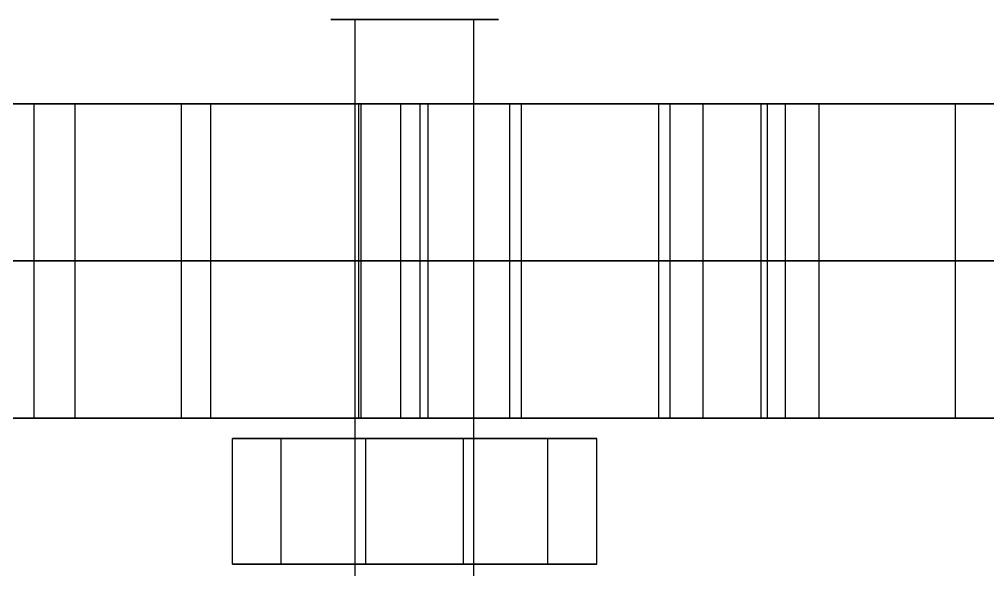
# Model space of a CAD drawing. Header units: millimetres. Extents: x -170 to 170, y -1654 to 210.
# Drawn here: x -109.69 to -63.49, y -35.26 to -9 of the extents above; entities that cross this region are included whole.
import ezdxf

# ---------------------------------------------------------------- set-up
doc = ezdxf.new("R2010")
doc.units = ezdxf.units.MM
doc.header["$MEASUREMENT"] = 0
doc.layers.add('V1', color=7, linetype='Continuous', true_color=0x000000)

msp = doc.modelspace()

# ---------------------------------------------------------------- linework, layer by layer
at = {"layer": 'V1'}
for p, q in [((-93.662, -9, 343.005), (-88.005, -9, 348.662)), ((-88.005, -9, 343.005), (-93.662, -9, 348.662)), ((-88.005, -9, 161.338), (-93.662, -9, 166.995)), ((-88.005, -9, 166.995), (-93.662, -9, 161.338)), ((-90.813, -13.028, 204), (-115.128, -13.028, 204)), ((-153, -28.028, 25), (153, -28.028, 25)), ((-90.813, -28.028, 204), (-115.128, -28.028, 204))]:
    msp.add_line(p, q, dxfattribs=at)
for points, weights, knots in [([(-88.005, -9, 348.662), (-90.833, -9, 351.49), (-93.662, -9, 348.662), (-96.49, -9, 345.833), (-93.662, -9, 343.005), (-90.833, -9, 340.176), (-88.005, -9, 343.005), (-85.176, -9, 345.833), (-88.005, -9, 348.662)], [1, 0.707106781187, 1, 0.707106781187, 1, 0.707106781187, 1, 0.707106781187, 1], [-25.132741, -25.132741, -25.132741, -18.849556, -18.849556, -12.566371, -12.566371, -6.283185, -6.283185, 0, 0, 0]), ([(-93.662, -9, 166.995), (-96.49, -9, 164.167), (-93.662, -9, 161.338), (-90.833, -9, 158.51), (-88.005, -9, 161.338), (-85.176, -9, 164.167), (-88.005, -9, 166.995), (-90.833, -9, 169.824), (-93.662, -9, 166.995)], [1, 0.707106781187, 1, 0.707106781187, 1, 0.707106781187, 1, 0.707106781187, 1], [-25.132741, -25.132741, -25.132741, -18.849556, -18.849556, -12.566371, -12.566371, -6.283185, -6.283185, 0, 0, 0]), ([(153, -13.028, 255), (153, -13.028, 408), (0, -13.028, 408), (-153, -13.028, 408), (-153, -13.028, 255)], [1, 0.707106781187, 1, 0.707106781187, 1], [-1296.663676, -1296.663676, -1296.663676, -1056.331838, -1056.331838, -816, -816, -816]), ([(-107.053, -13.028, 275.508), (-106.159, -13.028, 280.175), (-101.977, -13.028, 282.429), (-97.795, -13.028, 284.684), (-93.405, -13.028, 282.866)], [1, 0.903232105356, 1, 0.903232128428, 0.999999953857], [27.506203, 27.506203, 27.506203, 36.377286, 36.377286, 45.248368, 45.248368, 45.248368]), ([(-93.405, -13.028, 227.134), (-97.795, -13.028, 225.316), (-101.977, -13.028, 227.571), (-106.159, -13.028, 229.825), (-107.053, -13.028, 234.492)], [1, 0.903232105356, 1, 0.903232105356, 1], [-31.498725, -31.498725, -31.498725, -22.627643, -22.627643, -13.75656, -13.75656, -13.75656]), ([(-88.005, -13.028, 348.662), (-85.176, -13.028, 345.833), (-88.005, -13.028, 343.005), (-90.833, -13.028, 340.176), (-93.662, -13.028, 343.005), (-96.49, -13.028, 345.833), (-93.662, -13.028, 348.662), (-90.833, -13.028, 351.49), (-88.005, -13.028, 348.662)], [0.999999860338, 0.707106851018, 1, 0.707106781187, 1, 0.707106781187, 1, 0.707106781187, 1], [0, 0, 0, 6.283184, 6.283184, 12.56637, 12.56637, 18.849556, 18.849556, 25.132741, 25.132741, 25.132741]), ([(-93.662, -13.028, 166.995), (-90.833, -13.028, 169.824), (-88.005, -13.028, 166.995), (-85.176, -13.028, 164.167), (-88.005, -13.028, 161.338), (-90.833, -13.028, 158.51), (-93.662, -13.028, 161.338), (-96.49, -13.028, 164.167), (-93.662, -13.028, 166.995)], [0.999999860338, 0.707106851018, 1, 0.707106781187, 1, 0.707106781187, 1, 0.707106781187, 1], [0, 0, 0, 6.283184, 6.283184, 12.56637, 12.56637, 18.849556, 18.849556, 25.132741, 25.132741, 25.132741]), ([(-90.2, -13.028, 193.804), (-92.867, -13.028, 197.735), (-91.504, -13.028, 202.287), (-90.141, -13.028, 206.838), (-85.751, -13.028, 208.657)], [0.999999953857, 0.903232128428, 1, 0.903232105356, 1], [27.506203, 27.506203, 27.506203, 36.377284, 36.377284, 45.248368, 45.248368, 45.248368]), ([(-85.751, -13.028, 301.343), (-90.141, -13.028, 303.162), (-91.504, -13.028, 307.713), (-92.867, -13.028, 312.265), (-90.2, -13.028, 316.196)], [1, 0.903232105356, 1, 0.903232128428, 0.999999953857], [-31.498725, -31.498725, -31.498725, -22.627642, -22.627642, -13.75656, -13.75656, -13.75656]), ([(153, -20.528, 255), (153, -20.528, 408), (0, -20.528, 408), (-153, -20.528, 408), (-153, -20.528, 255)], [1, 0.707106781187, 1, 0.707106781187, 1], [-1296.663676, -1296.663676, -1296.663676, -1056.331838, -1056.331838, -816, -816, -816]), ([(153, -28.028, 255), (153, -28.028, 408), (0, -28.028, 408), (-153, -28.028, 408), (-153, -28.028, 255)], [1, 0.707106781187, 1, 0.707106781187, 1], [-1296.663676, -1296.663676, -1296.663676, -1056.331838, -1056.331838, -816, -816, -816]), ([(-107.053, -28.028, 275.508), (-106.159, -28.028, 280.175), (-101.977, -28.028, 282.429), (-97.795, -28.028, 284.684), (-93.405, -28.028, 282.866)], [1, 0.903232105356, 1, 0.903232128428, 0.999999953857], [27.506203, 27.506203, 27.506203, 36.377286, 36.377286, 45.248368, 45.248368, 45.248368]), ([(-93.405, -28.028, 227.134), (-97.795, -28.028, 225.316), (-101.977, -28.028, 227.571), (-106.159, -28.028, 229.825), (-107.053, -28.028, 234.492)], [1, 0.903232105356, 1, 0.903232105356, 1], [-31.498725, -31.498725, -31.498725, -22.627643, -22.627643, -13.75656, -13.75656, -13.75656]), ([(-88.005, -28.028, 348.662), (-85.176, -28.028, 345.833), (-88.005, -28.028, 343.005), (-90.833, -28.028, 340.176), (-93.662, -28.028, 343.005), (-96.49, -28.028, 345.833), (-93.662, -28.028, 348.662), (-90.833, -28.028, 351.49), (-88.005, -28.028, 348.662)], [0.999999860338, 0.707106851018, 1, 0.707106781187, 1, 0.707106781187, 1, 0.707106781187, 1], [0, 0, 0, 6.283184, 6.283184, 12.56637, 12.56637, 18.849556, 18.849556, 25.132741, 25.132741, 25.132741]), ([(-93.662, -28.028, 166.995), (-90.833, -28.028, 169.824), (-88.005, -28.028, 166.995), (-85.176, -28.028, 164.167), (-88.005, -28.028, 161.338), (-90.833, -28.028, 158.51), (-93.662, -28.028, 161.338), (-96.49, -28.028, 164.167), (-93.662, -28.028, 166.995)], [0.999999860338, 0.707106851018, 1, 0.707106781187, 1, 0.707106781187, 1, 0.707106781187, 1], [0, 0, 0, 6.283184, 6.283184, 12.56637, 12.56637, 18.849556, 18.849556, 25.132741, 25.132741, 25.132741]), ([(-90.2, -28.028, 193.804), (-92.867, -28.028, 197.735), (-91.504, -28.028, 202.287), (-90.141, -28.028, 206.838), (-85.751, -28.028, 208.657)], [0.999999953857, 0.903232128428, 1, 0.903232105356, 1], [27.506203, 27.506203, 27.506203, 36.377284, 36.377284, 45.248368, 45.248368, 45.248368]), ([(-85.751, -28.028, 301.343), (-90.141, -28.028, 303.162), (-91.504, -28.028, 307.713), (-92.867, -28.028, 312.265), (-90.2, -28.028, 316.196)], [1, 0.903232105356, 1, 0.903232105356, 1], [-31.498725, -31.498725, -31.498725, -22.627643, -22.627643, -13.75656, -13.75656, -13.75656])]:
    msp.add_rational_spline(points, weights, degree=2, knots=knots, dxfattribs=at)
for points in [[(-93.662, -88, 343.005), (-93.662, -48.5, 343.005), (-93.662, -9, 343.005)], [(-93.662, -82.948, 348.662), (-93.662, -45.974, 348.662), (-93.662, -9, 348.662)], [(-93.662, -88, 166.995), (-93.662, -48.5, 166.995), (-93.662, -9, 166.995)], [(-93.662, -82.948, 161.338), (-93.662, -45.974, 161.338), (-93.662, -9, 161.338)], [(-88.005, -88, 348.662), (-88.005, -48.5, 348.662), (-88.005, -9, 348.662)], [(-88.005, -82.948, 343.005), (-88.005, -45.974, 343.005), (-88.005, -9, 343.005)], [(-88.005, -82.948, 166.995), (-88.005, -45.974, 166.995), (-88.005, -9, 166.995)], [(-88.005, -88, 161.338), (-88.005, -48.5, 161.338), (-88.005, -9, 161.338)], [(-153, -13.028), (0, -13.028), (153, -13.028)], [(153, -13.028, -15), (0, -13.028, -15), (-153, -13.028, -15)], [(153, -13.028), (0, -13.028), (-153, -13.028)], [(153, -13.028, -7.5), (0, -13.028, -7.5), (-153, -13.028, -7.5)], [(-90.577, -13.028, 50), (-110.577, -13.028, 50), (-130.577, -13.028, 50)], [(-120.577, -13.028, 90), (-110.577, -13.028, 90), (-100.577, -13.028, 90)], [(-109, -13.028, 255), (-109, -20.528, 255), (-109, -28.028, 255)], [(-107.053, -13.028, 275.508), (-107.053, -20.528, 275.508), (-107.053, -28.028, 275.508)], [(-107.053, -13.028, 234.492), (-107.053, -20.528, 234.492), (-107.053, -28.028, 234.492)], [(-101.977, -13.028, 282.429), (-101.977, -20.528, 282.429), (-101.977, -28.028, 282.429)], [(-101.977, -13.028, 227.571), (-101.977, -20.528, 227.571), (-101.977, -28.028, 227.571)], [(-100.577, -13.028, 90), (-100.577, -20.528, 90), (-100.577, -28.028, 90)], [(-93.662, -28.028, 166.995), (-93.662, -20.528, 166.995), (-93.662, -13.028, 166.995)], [(-93.662, -28.028, 343.005), (-93.662, -20.528, 343.005), (-93.662, -13.028, 343.005)], [(-93.662, -28.028, 348.662), (-93.662, -20.528, 348.662), (-93.662, -13.028, 348.662)], [(-93.662, -28.028, 161.338), (-93.662, -20.528, 161.338), (-93.662, -13.028, 161.338)], [(-93.506, -13.028, 87.071), (-93.506, -20.528, 87.071), (-93.506, -28.028, 87.071)], [(-93.405, -13.028, 282.866), (-86.303, -13.028, 279.924), (-79.201, -13.028, 276.982)], [(-79.201, -13.028, 233.018), (-86.303, -13.028, 230.076), (-93.405, -13.028, 227.134)], [(-93.405, -13.028, 282.866), (-93.405, -20.528, 282.866), (-93.405, -28.028, 282.866)], [(-93.405, -13.028, 227.134), (-93.405, -20.528, 227.134), (-93.405, -28.028, 227.134)], [(-91.504, -13.028, 202.287), (-91.504, -20.528, 202.287), (-91.504, -28.028, 202.287)], [(-91.504, -13.028, 307.713), (-91.504, -20.528, 307.713), (-91.504, -28.028, 307.713)], [(-90.577, -13.028, 80), (-90.577, -13.028, 65), (-90.577, -13.028, 50)], [(-90.577, -13.028, 80), (-90.577, -20.528, 80), (-90.577, -28.028, 80)], [(-90.577, -13.028, 50), (-90.577, -20.528, 50), (-90.577, -28.028, 50)], [(-90.577, -13.028, 65), (-90.577, -20.528, 65), (-90.577, -28.028, 65)], [(-90.2, -13.028, 193.804), (-90.2, -20.528, 193.804), (-90.2, -28.028, 193.804)], [(-90.2, -13.028, 316.196), (-90.2, -20.528, 316.196), (-90.2, -28.028, 316.196)], [(-88.005, -28.028, 348.662), (-88.005, -20.528, 348.662), (-88.005, -13.028, 348.662)], [(-88.005, -28.028, 343.005), (-88.005, -20.528, 343.005), (-88.005, -13.028, 343.005)], [(-88.005, -28.028, 166.995), (-88.005, -20.528, 166.995), (-88.005, -13.028, 166.995)], [(-88.005, -28.028, 161.338), (-88.005, -20.528, 161.338), (-88.005, -13.028, 161.338)], [(-86.303, -13.028, 279.924), (-86.303, -20.528, 279.924), (-86.303, -28.028, 279.924)], [(-86.303, -13.028, 230.076), (-86.303, -20.528, 230.076), (-86.303, -28.028, 230.076)], [(-85.751, -13.028, 208.657), (-78.649, -13.028, 211.598), (-71.547, -13.028, 214.54)], [(-85.751, -13.028, 208.657), (-85.751, -20.528, 208.657), (-85.751, -28.028, 208.657)], [(-71.547, -13.028, 295.46), (-78.649, -13.028, 298.402), (-85.751, -13.028, 301.343)], [(-85.751, -13.028, 301.343), (-85.751, -20.528, 301.343), (-85.751, -28.028, 301.343)], [(-79.201, -13.028, 276.982), (-79.201, -20.528, 276.982), (-79.201, -28.028, 276.982)], [(-79.201, -13.028, 233.018), (-79.201, -20.528, 233.018), (-79.201, -28.028, 233.018)], [(-78.649, -13.028, 211.598), (-78.649, -20.528, 211.598), (-78.649, -28.028, 211.598)], [(-78.649, -13.028, 298.402), (-78.649, -20.528, 298.402), (-78.649, -28.028, 298.402)], [(-77.075, -13.028, 177.925), (-77.075, -20.528, 177.925), (-77.075, -28.028, 177.925)], [(-77.075, -13.028, 332.075), (-77.075, -20.528, 332.075), (-77.075, -28.028, 332.075)], [(-74.314, -13.028, 237.35), (-74.314, -20.528, 237.35), (-74.314, -28.028, 237.35)], [(-74.314, -13.028, 272.65), (-74.314, -20.528, 272.65), (-74.314, -28.028, 272.65)], [(-74, -13.028, 255), (-74, -20.528, 255), (-74, -28.028, 255)], [(-73.143, -13.028, 243.774), (-73.143, -20.528, 243.774), (-73.143, -28.028, 243.774)], [(-73.143, -13.028, 266.226), (-73.143, -20.528, 266.226), (-73.143, -28.028, 266.226)], [(-71.547, -13.028, 214.54), (-71.547, -20.528, 214.54), (-71.547, -28.028, 214.54)], [(-71.547, -13.028, 295.46), (-71.547, -20.528, 295.46), (-71.547, -28.028, 295.46)], [(-65.029, -13.028, 214.932), (-65.029, -20.528, 214.932), (-65.029, -28.028, 214.932)], [(-65.029, -13.028, 295.068), (-65.029, -20.528, 295.068), (-65.029, -28.028, 295.068)], [(-153, -20.528), (0, -20.528), (153, -20.528)], [(-153, -28.028), (0, -28.028), (153, -28.028)], [(153, -28.028, 50), (0, -28.028, 50), (-153, -28.028, 50)], [(-153, -28.028), (0, -28.028), (153, -28.028)], [(-90.577, -28.028, 50), (-110.577, -28.028, 50), (-130.577, -28.028, 50)], [(-120.577, -28.028, 90), (-110.577, -28.028, 90), (-100.577, -28.028, 90)], [(-93.405, -28.028, 282.866), (-86.303, -28.028, 279.924), (-79.201, -28.028, 276.982)], [(-79.201, -28.028, 233.018), (-86.303, -28.028, 230.076), (-93.405, -28.028, 227.134)], [(-90.577, -28.028, 80), (-90.577, -28.028, 65), (-90.577, -28.028, 50)], [(-85.751, -28.028, 208.657), (-78.649, -28.028, 211.598), (-71.547, -28.028, 214.54)], [(-71.547, -28.028, 295.46), (-78.649, -28.028, 298.402), (-85.751, -28.028, 301.343)], [(-99.527, -35, 166.496), (-99.527, -32, 166.496), (-99.527, -29, 166.496)], [(-97.197, -29, 157.803), (-98.362, -29, 162.15), (-99.527, -29, 166.496)], [(-99.527, -29, 166.496), (-96.345, -29, 169.678), (-93.163, -29, 172.86)], [(-99.526, -35, 343.504), (-99.526, -32, 343.504), (-99.526, -29, 343.504)], [(-93.162, -29, 337.14), (-96.344, -29, 340.322), (-99.526, -29, 343.504)], [(-99.526, -29, 343.504), (-98.362, -29, 347.85), (-97.197, -29, 352.197)], [(-97.197, -29, 352.197), (-92.85, -29, 353.362), (-88.504, -29, 354.527)], [(-97.197, -35, 352.197), (-97.197, -32, 352.197), (-97.197, -29, 352.197)], [(-97.197, -35, 157.803), (-97.197, -32, 157.803), (-97.197, -29, 157.803)], [(-88.504, -29, 155.474), (-92.85, -29, 156.638), (-97.197, -29, 157.803)], [(-93.163, -35, 172.86), (-93.163, -32, 172.86), (-93.163, -29, 172.86)], [(-93.163, -29, 172.86), (-88.816, -29, 171.696), (-84.469, -29, 170.531)], [(-93.162, -35, 337.14), (-93.162, -32, 337.14), (-93.162, -29, 337.14)], [(-84.469, -29, 339.469), (-88.816, -29, 338.305), (-93.162, -29, 337.14)], [(-88.504, -35, 354.527), (-88.504, -32, 354.527), (-88.504, -29, 354.527)], [(-88.504, -29, 354.527), (-85.322, -29, 351.345), (-82.14, -29, 348.163)], [(-88.504, -35, 155.474), (-88.504, -32, 155.474), (-88.504, -29, 155.474)], [(-82.14, -29, 161.838), (-85.322, -29, 158.656), (-88.504, -29, 155.474)], [(-84.469, -35, 339.469), (-84.469, -32, 339.469), (-84.469, -29, 339.469)], [(-82.14, -29, 348.163), (-83.304, -29, 343.816), (-84.469, -29, 339.469)], [(-84.469, -35, 170.531), (-84.469, -32, 170.531), (-84.469, -29, 170.531)], [(-84.469, -29, 170.531), (-83.305, -29, 166.184), (-82.14, -29, 161.838)], [(-82.14, -35, 348.163), (-82.14, -32, 348.163), (-82.14, -29, 348.163)], [(-82.14, -35, 161.838), (-82.14, -32, 161.838), (-82.14, -29, 161.838)], [(-97.197, -35, 157.803), (-98.362, -35, 162.15), (-99.527, -35, 166.496)], [(-99.527, -35, 166.496), (-96.345, -35, 169.678), (-93.163, -35, 172.86)], [(-93.162, -35, 337.14), (-96.344, -35, 340.322), (-99.526, -35, 343.504)], [(-99.526, -35, 343.504), (-98.362, -35, 347.85), (-97.197, -35, 352.197)], [(-97.197, -35, 352.197), (-92.85, -35, 353.362), (-88.504, -35, 354.527)], [(-88.504, -35, 155.474), (-92.85, -35, 156.638), (-97.197, -35, 157.803)], [(-93.163, -35, 172.86), (-88.816, -35, 171.696), (-84.469, -35, 170.531)], [(-84.469, -35, 339.469), (-88.816, -35, 338.305), (-93.162, -35, 337.14)], [(-88.504, -35, 354.527), (-85.322, -35, 351.345), (-82.14, -35, 348.163)], [(-82.14, -35, 161.838), (-85.322, -35, 158.656), (-88.504, -35, 155.474)], [(-82.14, -35, 348.163), (-83.304, -35, 343.816), (-84.469, -35, 339.469)], [(-84.469, -35, 170.531), (-83.305, -35, 166.184), (-82.14, -35, 161.838)]]:
    msp.add_open_spline(points, degree=2, dxfattribs=at)
for points, weights in [([(-107.053, -13.028, 234.492), (-110.982, -13.028, 255), (-107.053, -13.028, 275.508)], [0.999999991484, 0.982140206996, 0.999999991484]), ([(-100.577, -13.028, 90), (-90.577, -13.028, 90), (-90.577, -13.028, 80)], [0.999999860338, 0.707106920849, 0.999999860338]), ([(-61.196, -13.028, 164.8), (-78.476, -13.028, 176.524), (-90.2, -13.028, 193.804)], [0.999999991484, 0.982140202738, 1]), ([(-90.2, -13.028, 316.196), (-78.476, -13.028, 333.476), (-61.196, -13.028, 345.2)], [0.999999991484, 0.982140206996, 0.999999991484]), ([(-73.143, -13.028, 243.774), (-71.953, -13.028, 236.02), (-79.201, -13.028, 233.018)], [1, 0.786795792469, 1]), ([(-79.201, -13.028, 276.982), (-71.953, -13.028, 273.98), (-73.143, -13.028, 266.226)], [1, 0.786795843301, 0.999999898336]), ([(-73.143, -13.028, 266.226), (-74.867, -13.028, 255), (-73.143, -13.028, 243.774)], [1, 0.988425558009, 0.999999994481]), ([(-71.547, -13.028, 214.54), (-64.3, -13.028, 217.542), (-59.658, -13.028, 211.218)], [1, 0.786795792469, 1]), ([(-59.658, -13.028, 298.782), (-64.3, -13.028, 292.458), (-71.547, -13.028, 295.46)], [0.999999898336, 0.786795894133, 0.999999898336]), ([(-107.053, -28.028, 234.492), (-110.982, -28.028, 255), (-107.053, -28.028, 275.508)], [0.999999991484, 0.982140206996, 0.999999991484]), ([(-100.577, -28.028, 90), (-90.577, -28.028, 90), (-90.577, -28.028, 80)], [0.999999860338, 0.707106920849, 0.999999860338]), ([(-61.196, -28.028, 164.8), (-78.476, -28.028, 176.524), (-90.2, -28.028, 193.804)], [1, 0.98214019848, 1]), ([(-90.2, -28.028, 316.196), (-78.476, -28.028, 333.476), (-61.196, -28.028, 345.2)], [1, 0.98214019848, 1]), ([(-73.143, -28.028, 243.774), (-71.953, -28.028, 236.02), (-79.201, -28.028, 233.018)], [1, 0.786795792469, 1]), ([(-79.201, -28.028, 276.982), (-71.953, -28.028, 273.98), (-73.143, -28.028, 266.226)], [1, 0.786795843301, 0.999999898336]), ([(-73.143, -28.028, 266.226), (-74.867, -28.028, 255), (-73.143, -28.028, 243.774)], [1, 0.988425558009, 0.999999994481]), ([(-71.547, -28.028, 214.54), (-64.3, -28.028, 217.542), (-59.658, -28.028, 211.218)], [1, 0.786795792469, 1]), ([(-59.658, -28.028, 298.782), (-64.3, -28.028, 292.458), (-71.547, -28.028, 295.46)], [0.999999898336, 0.786795894133, 0.999999898336])]:
    msp.add_rational_spline(points, weights, degree=2, dxfattribs=at)

doc.saveas('drawing.dxf')
